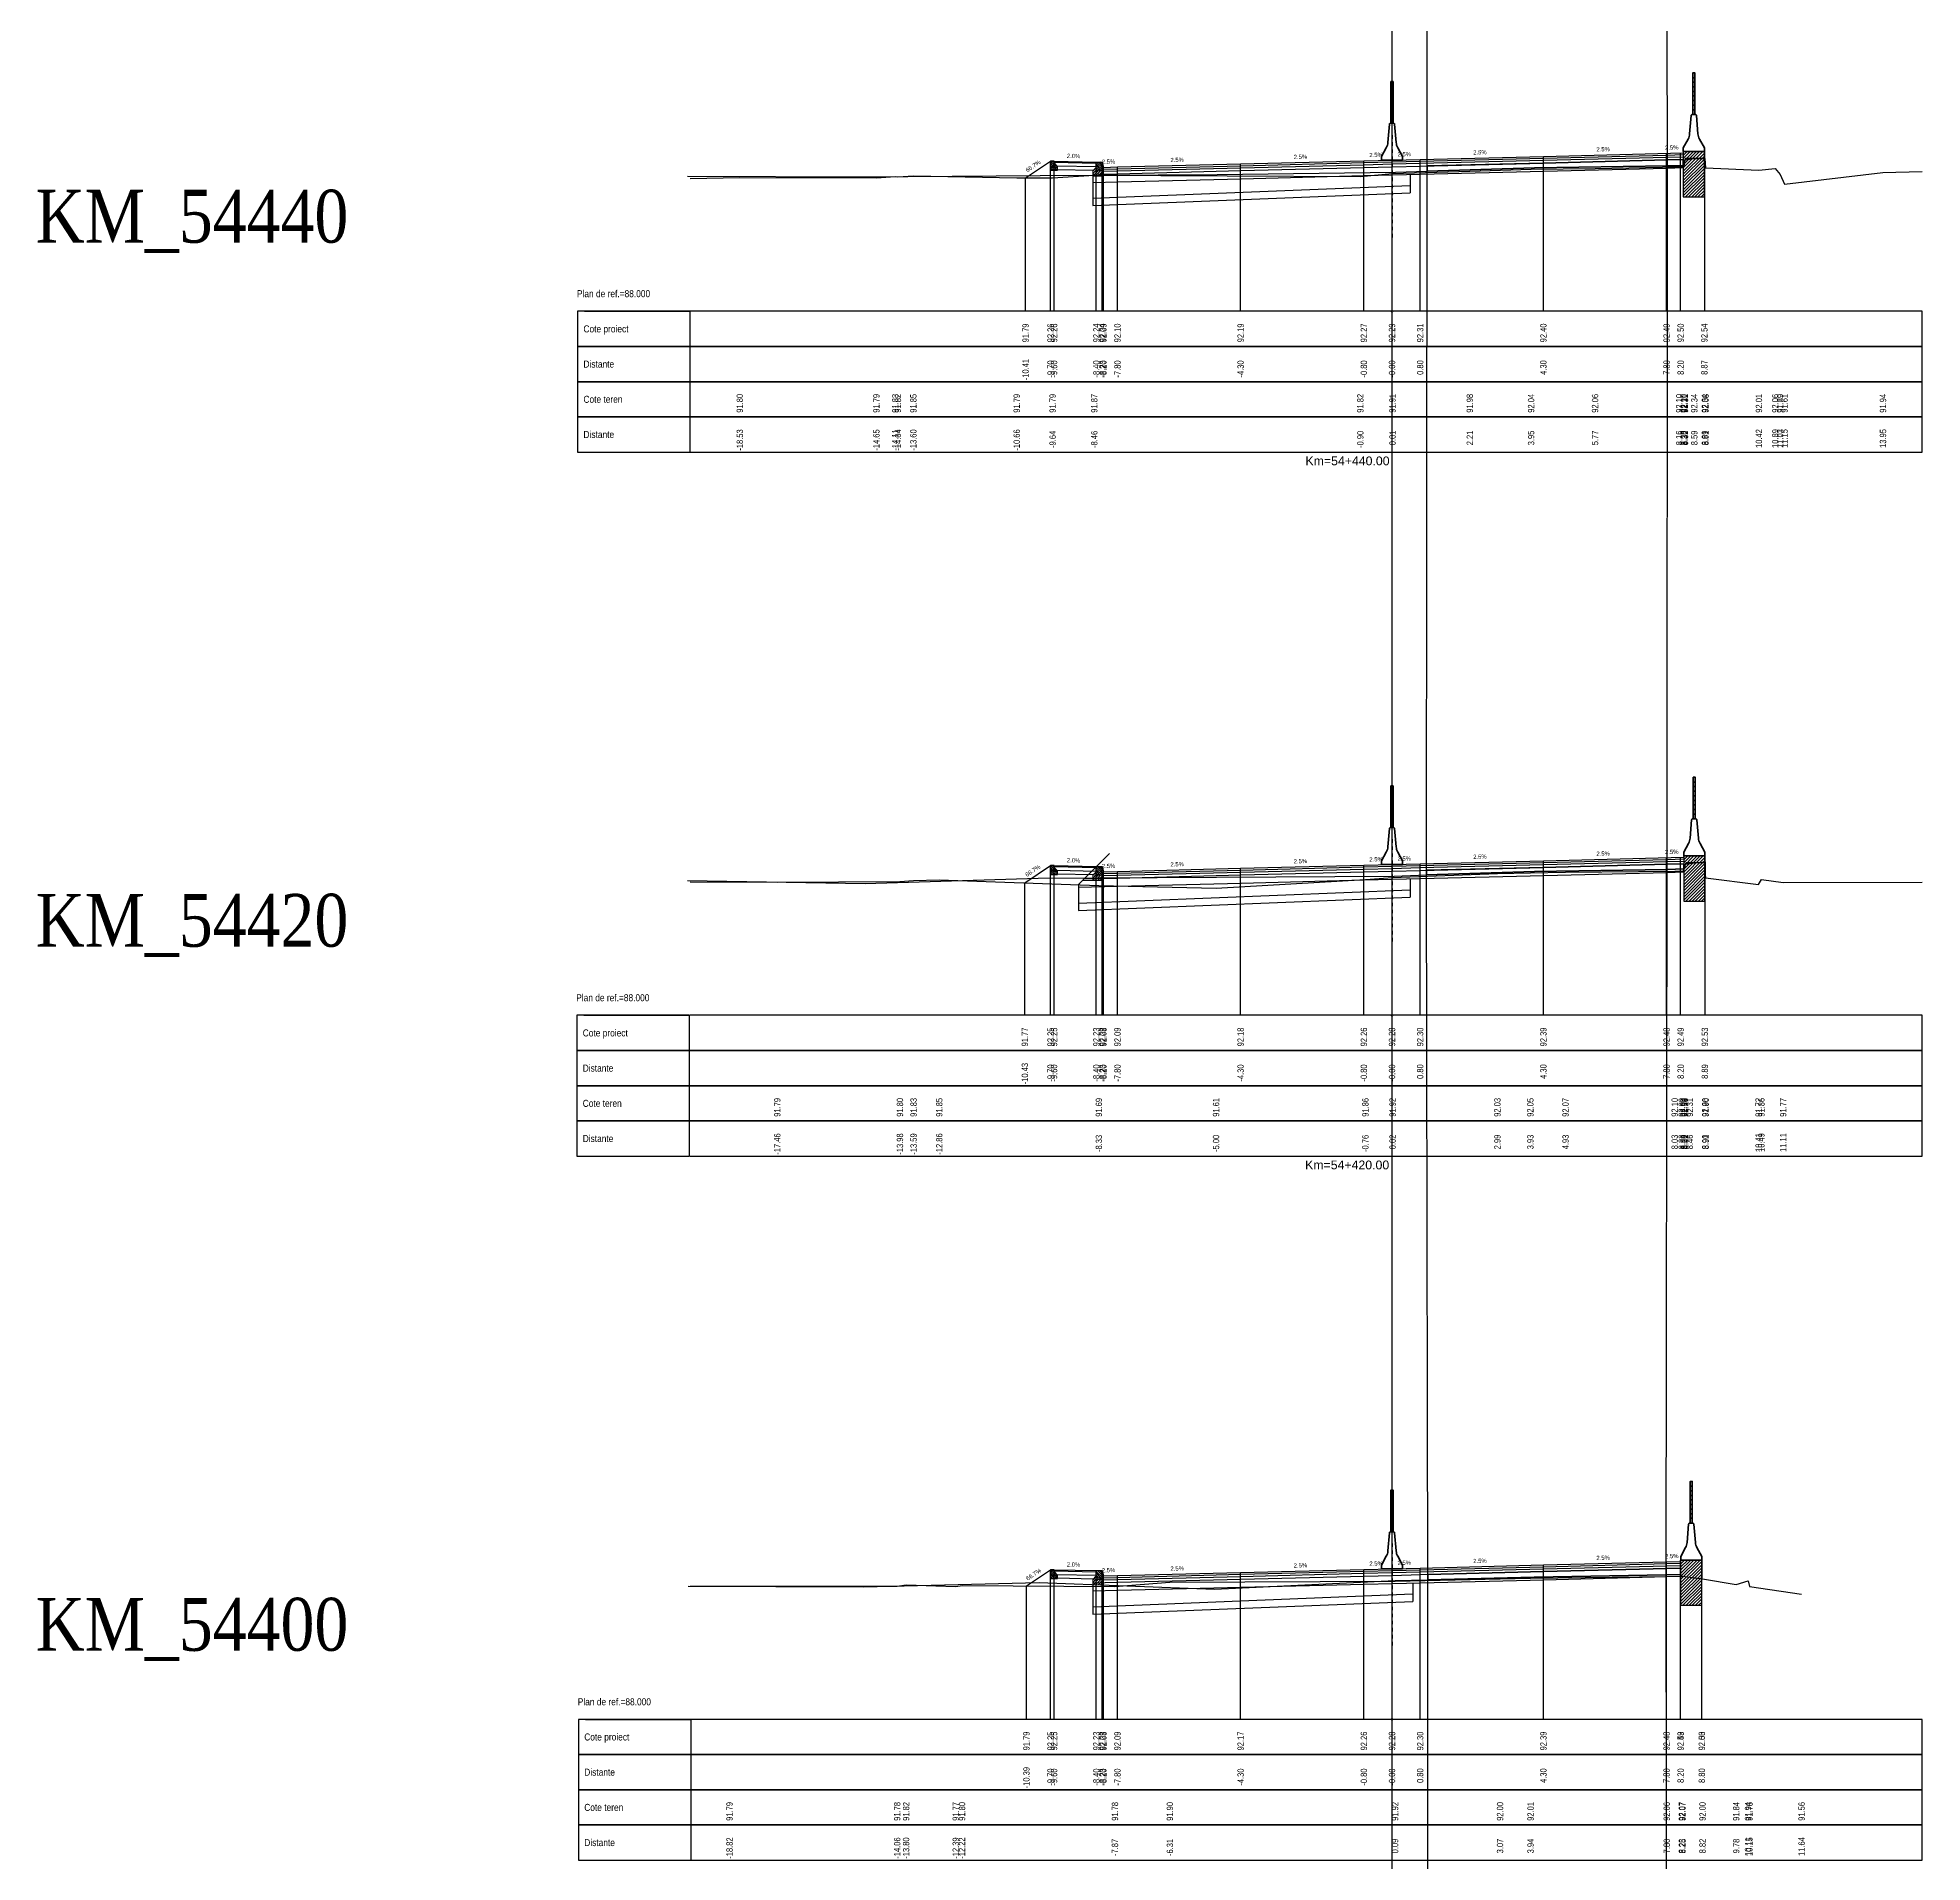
# Model space of a CAD drawing. Header units: millimetres. Extents: x 588755 to 588810, y 328107 to 328518.
# Drawn here: x 588755.1 to 588808.7, y 328207.1 to 328258.9 of the extents above; entities that cross this region are included whole.
import ezdxf

# ---------------------------------------------------------------- set-up
doc = ezdxf.new("R2010")
doc.units = ezdxf.units.MM
doc.header["$LTSCALE"] = 0.1
doc.header["$PDMODE"] = 32
doc.header["$PDSIZE"] = 0.05
doc.linetypes.add('DASH02', pattern=[0.6, 0.2, -0.2, 0, -0.2])
for name, color, linetype in [('0001______11', 1, 'Continuous'), ('003O______11', 1, 'Continuous'), ('018Q______11', 1, 'Continuous'), ('01EV_____313', 1, 'DASH02'), ('01EV______11', 1, 'Continuous'), ('01EV______31', 3, 'Continuous'), ('01EV______71', 7, 'Continuous'), ('01EX_____313', 1, 'DASH02'), ('01EX______11', 1, 'Continuous'), ('01EX______31', 3, 'Continuous'), ('01EX______71', 7, 'Continuous'), ('01EZ_____313', 1, 'DASH02'), ('01EZ______11', 1, 'Continuous'), ('01EZ______31', 3, 'Continuous'), ('01EZ______71', 7, 'Continuous'), ('01FW______71', 7, 'Continuous'), ('0_pct_denumiri', 7, 'Continuous'), ('0_pct_simboluri', 7, 'Continuous')]:
    doc.layers.add(name, color=color, linetype=linetype)
for name, color, linetype, lineweight in [('D-trotuare', 1, 'Continuous', 0), ('DREAPTA', 2, 'Continuous', 30), ('proiectat', 1, 'Continuous', 35), ('STANGA', 6, 'Continuous', 30), ('Teren_natural_masurat', 60, 'Continuous', 30), ('tip new jersey', 7, 'Continuous', 35), ('umplutura', 6, 'Continuous', 35)]:
    doc.layers.add(name, color=color, linetype=linetype, lineweight=lineweight)
doc.styles.get("Standard").update_dxf_attribs({"font": 'arial.ttf'})
doc.styles.add('TIMES_NEW_ROMAN', font='times.ttf')

# ---------------------------------------------------------------- blocks, each defined once
blk = doc.blocks.new('Punct')
blk.add_point((0, 0))
at = {"flags": 1}
for tag, p in [('DENPCT', (1.4, 0)), ('COTA', (1.4, -2.5)), ('COD', (1.4, -5))]:
    blk.add_attdef(tag, p, '', height=1.5, dxfattribs=at)
blk = doc.blocks.new('Bmare')
h = blk.add_hatch()
h.set_pattern_fill('ANSI31', color=8, scale=4)
h.set_pattern_definition([(45, (-1448, -631.6811), (-0.35355339, 0.35355339), [])])
h.paths.add_polyline_path([(-2, 0), (-3, -1), (-3, -2.5), (0, -2.5), (0, -1), (-2, -1)])
h = blk.add_hatch()
h.set_pattern_fill('ANSI31', color=8, scale=3, angle=90)
h.set_pattern_definition([(135, (-1448, -631.6811), (-0.26516504, -0.26516504), [])])
h.paths.add_polyline_path([(0, -1), (-2, -1), (-2, 1.5), (-0.3, 1.5), (0, 0)])
at = {"layer": 'D-trotuare'}
for points in [[(-2, 0), (-3, -1), (-3, -2.5), (0, -2.5), (0, -1), (-2, -1)], [(0, -1), (-2, -1), (-2, 1.5), (-0.3, 1.5), (0, 0)]]:
    blk.add_lwpolyline(points, close=True, dxfattribs=at)
blk = doc.blocks.new('Bmica')
h = blk.add_hatch()
h.set_pattern_fill('ANSI31', color=8, scale=3)
h.set_pattern_definition([(45, (-1452.71984, -286.1016), (-0.26516504, 0.26516504), [])])
h.paths.add_polyline_path([(-1, -1.5), (0, -1.5), (0, 0), (-1, 0)])
h = blk.add_hatch()
h.set_pattern_fill('ANSI31', color=8, scale=3, angle=90)
h.set_pattern_definition([(135, (-1452.71984, -286.1016), (-0.26516504, -0.26516504), [])])
h.paths.add_polyline_path([(0, -0.5), (0, -1.5), (-1, -1.5), (-1, -2.5), (0.5, -2.5), (1, -2.5), (1, -1.5)])
at = {"layer": '003O______11'}
for points in [[(-1, -1.5), (0, -1.5), (0, 0), (-1, 0)], [(0, -0.5), (0, -1.5), (-1, -1.5), (-1, -2.5), (0.5, -2.5), (1, -2.5), (1, -1.5)]]:
    blk.add_lwpolyline(points, close=True, dxfattribs=at)

msp = doc.modelspace()

# ---------------------------------------------------------------- hatches: boundary and pattern name
h = msp.add_hatch()
h.set_pattern_fill('ANSI31', color=8, scale=0.5)
h.set_pattern_definition([(45, (588767.187954, 328242.69478), (-0.04419417, 0.04419417), [])])
h.paths.add_polyline_path([(588801.888, 328254.39), (588802.488, 328254.39), (588802.488, 328255.676), (588801.888, 328255.676)])
h = msp.add_hatch()
h.set_pattern_fill('ANSI31', color=8, scale=0.5)
h.set_pattern_definition([(45, (588767.201265, 328222.68582), (-0.04419417, 0.04419417), [])])
h.paths.add_polyline_path([(588801.901, 328234.381), (588802.501, 328234.381), (588802.501, 328235.667), (588801.901, 328235.667)])
h = msp.add_hatch()
h.set_pattern_fill('ANSI31', color=8, scale=0.5)
h.set_pattern_definition([(45, (588767.115336, 328202.68146), (-0.04419417, 0.04419417), [])])
h.paths.add_polyline_path([(588801.815, 328214.377), (588802.415, 328214.377), (588802.415, 328215.662), (588801.815, 328215.662)])

# ---------------------------------------------------------------- linework, layer by layer
for points in [[(588793.615, 328107.137), (588793.615, 328517.769)], [(588808.68, 328247.137), (588808.68, 328251.137)], [(588784.815, 328234.958), (588785.589, 328235.732)], [(588808.68, 328227.137), (588808.68, 328231.137)], [(588808.68, 328207.137), (588808.68, 328211.137)]]:
    msp.add_lwpolyline(points)
for p in [(588793.615, 328251.137), (588793.615, 328231.137), (588793.615, 328211.137)]:
    msp.add_point(p)
at = {"layer": '0001______11'}
for points in [[(588785.215, 328255.336), (588784.015, 328255.36)], [(588785.215, 328255.236), (588784.107, 328255.258)], [(588785.127, 328255.138), (588784.115, 328255.158)], [(588785.115, 328254.976), (588785.116, 328254.14)], [(588794.128, 328254.7), (588785.116, 328254.34)], [(588794.128, 328255.023), (588794.128, 328254.5)], [(588785.116, 328254.14), (588794.128, 328254.5)], [(588785.215, 328235.327), (588784.015, 328235.351)], [(588785.215, 328235.227), (588784.107, 328235.249)], [(588785.127, 328235.129), (588784.115, 328235.149)], [(588785.115, 328234.967), (588784.815, 328234.958), (588784.707, 328234.85)], [(588784.707, 328234.85), (588784.707, 328234.114)], [(588794.132, 328235.015), (588794.132, 328234.491)], [(588794.132, 328234.691), (588784.707, 328234.314)], [(588784.707, 328234.114), (588794.132, 328234.491)], [(588785.215, 328215.322), (588784.015, 328215.346)], [(588785.215, 328215.222), (588784.107, 328215.245)], [(588785.127, 328215.124), (588784.115, 328215.144)], [(588785.115, 328214.962), (588785.116, 328214.126)], [(588794.203, 328214.69), (588785.116, 328214.326)], [(588785.116, 328214.126), (588794.203, 328214.49)], [(588794.203, 328215.012), (588794.203, 328214.49)]]:
    msp.add_lwpolyline(points, dxfattribs=at)
for points in [[(588801.888, 328254.39), (588802.488, 328254.39), (588802.488, 328255.676), (588801.888, 328255.676)], [(588801.901, 328234.381), (588802.501, 328234.381), (588802.501, 328235.667), (588801.901, 328235.667)], [(588801.815, 328214.377), (588802.415, 328214.377), (588802.415, 328215.662), (588801.815, 328215.662)]]:
    msp.add_lwpolyline(points, close=True, dxfattribs=at)
at = {"layer": '018Q______11'}
for points in [[(588785.115, 328255.028), (588785.82, 328255.046), (588789.32, 328255.133), (588792.82, 328255.221), (588793.62, 328255.241), (588794.42, 328255.261), (588797.92, 328255.348), (588801.42, 328255.436), (588801.888, 328255.448)], [(588785.115, 328254.798), (588785.826, 328254.816), (588789.326, 328254.903), (588792.826, 328254.991), (588793.626, 328255.011), (588794.426, 328255.031), (588797.926, 328255.118), (588801.426, 328255.206), (588801.888, 328255.217)], [(588785.415, 328255.176), (588785.817, 328255.186), (588789.317, 328255.273), (588792.817, 328255.361), (588793.617, 328255.381), (588794.417, 328255.401), (588797.917, 328255.488), (588801.417, 328255.576), (588801.888, 328255.588)], [(588785.415, 328255.116), (588785.818, 328255.126), (588789.318, 328255.213), (588792.818, 328255.301), (588793.618, 328255.321), (588794.418, 328255.341), (588797.918, 328255.428), (588801.418, 328255.516), (588801.888, 328255.528)], [(588784.87, 328235.013), (588785.82, 328235.037), (588789.32, 328235.124), (588792.82, 328235.212), (588793.62, 328235.232), (588794.42, 328235.252), (588797.92, 328235.339), (588801.42, 328235.427), (588801.901, 328235.439)], [(588785.415, 328235.167), (588785.817, 328235.177), (588789.317, 328235.264), (588792.817, 328235.352), (588793.617, 328235.372), (588794.417, 328235.392), (588797.917, 328235.479), (588801.417, 328235.567), (588801.901, 328235.579)], [(588785.415, 328235.107), (588785.818, 328235.117), (588789.318, 328235.204), (588792.818, 328235.292), (588793.618, 328235.312), (588794.418, 328235.332), (588797.918, 328235.419), (588801.418, 328235.507), (588801.901, 328235.519)], [(588784.707, 328234.779), (588785.826, 328234.807), (588789.326, 328234.894), (588792.826, 328234.982), (588793.626, 328235.002), (588794.426, 328235.022), (588797.926, 328235.109), (588801.426, 328235.197), (588801.901, 328235.209)], [(588785.415, 328215.162), (588785.817, 328215.172), (588789.317, 328215.26), (588792.817, 328215.347), (588793.617, 328215.367), (588794.417, 328215.387), (588797.917, 328215.475), (588801.417, 328215.562), (588801.815, 328215.572)], [(588785.115, 328215.015), (588785.82, 328215.033), (588789.32, 328215.12), (588792.82, 328215.208), (588793.62, 328215.228), (588794.42, 328215.248), (588797.92, 328215.335), (588801.42, 328215.423), (588801.817, 328215.432)], [(588785.115, 328214.785), (588785.826, 328214.803), (588789.326, 328214.89), (588792.826, 328214.978), (588793.626, 328214.998), (588794.426, 328215.018), (588797.926, 328215.105), (588801.426, 328215.193), (588801.823, 328215.203)], [(588785.415, 328215.102), (588785.818, 328215.113), (588789.318, 328215.2), (588792.818, 328215.288), (588793.618, 328215.308), (588794.418, 328215.328), (588797.918, 328215.415), (588801.418, 328215.503), (588801.815, 328215.512)]]:
    msp.add_lwpolyline(points, dxfattribs=at)
at = {"layer": '01EV_____313'}
msp.add_lwpolyline([(588793.615, 328216.137), (588793.615, 328213.137)], dxfattribs=at)
at = {"layer": '01EV______11'}
msp.add_lwpolyline([(588783.228, 328214.928), (588783.915, 328215.386), (588784.015, 328215.386), (588785.215, 328215.362), (588785.385, 328215.362), (588785.415, 328215.212), (588785.815, 328215.222), (588789.315, 328215.31), (588792.815, 328215.397), (588793.615, 328215.417), (588794.415, 328215.437), (588797.915, 328215.525), (588801.415, 328215.612), (588801.815, 328215.622), (588801.815, 328215.662), (588802.415, 328215.662), (588802.416, 328215.137)], dxfattribs=at)
at = {"layer": '01EV______31'}
msp.add_lwpolyline([(588773.68, 328214.92), (588774.794, 328214.923), (588779.558, 328214.918), (588779.811, 328214.958), (588781.221, 328214.91), (588781.4, 328214.939), (588785.745, 328214.914), (588787.305, 328215.039), (588793.703, 328215.059), (588796.684, 328215.134), (588797.552, 328215.151), (588801.419, 328215.199), (588801.85, 328215.205), (588801.869, 328215.204), (588802.435, 328215.134), (588803.394, 328214.973), (588803.729, 328215.073), (588803.767, 328214.915), (588805.251, 328214.697)], dxfattribs=at)
at = {"layer": '01EV______71'}
for points in [[(588801.415, 328211.137), (588801.415, 328215.612)], [(588801.815, 328211.137), (588801.815, 328215.662)], [(588801.815, 328211.137), (588801.815, 328215.622)], [(588802.415, 328211.137), (588802.415, 328215.662)], [(588783.915, 328211.137), (588783.915, 328215.386)], [(588784.015, 328211.137), (588784.015, 328215.386)], [(588785.215, 328211.137), (588785.215, 328215.362)], [(588785.385, 328211.137), (588785.385, 328215.362)], [(588785.415, 328211.137), (588785.415, 328215.212)], [(588785.815, 328211.137), (588785.815, 328215.222)], [(588789.315, 328211.137), (588789.315, 328215.31)], [(588792.815, 328211.137), (588792.815, 328215.397)], [(588793.615, 328211.137), (588793.615, 328215.417)], [(588794.415, 328211.137), (588794.415, 328215.437)], [(588797.915, 328211.137), (588797.915, 328215.525)], [(588802.416, 328211.137), (588802.416, 328215.137)], [(588783.228, 328211.137), (588783.228, 328214.928)], [(588770.503, 328210.137), (588773.703, 328210.137), (588773.703, 328211.137), (588770.503, 328211.137), (588770.503, 328210.137)], [(588770.703, 328211.137), (588773.703, 328211.137)], [(588770.703, 328211.137), (588773.703, 328211.137)], [(588808.68, 328211.137), (588773.68, 328211.137)], [(588770.503, 328209.137), (588773.703, 328209.137), (588773.703, 328210.137), (588770.503, 328210.137), (588770.503, 328209.137)], [(588773.68, 328210.137), (588808.68, 328210.137)], [(588808.68, 328210.137), (588773.68, 328210.137)], [(588770.503, 328208.137), (588773.703, 328208.137), (588773.703, 328209.137), (588770.503, 328209.137), (588770.503, 328208.137)], [(588773.68, 328209.137), (588808.68, 328209.137)], [(588808.68, 328209.137), (588773.68, 328209.137)], [(588770.503, 328207.137), (588773.703, 328207.137), (588773.703, 328208.137), (588770.503, 328208.137), (588770.503, 328207.137)], [(588773.68, 328208.137), (588808.68, 328208.137)], [(588808.68, 328208.137), (588773.68, 328208.137)], [(588773.68, 328207.137), (588808.68, 328207.137)]]:
    msp.add_lwpolyline(points, dxfattribs=at)
at = {"layer": '01EX_____313'}
msp.add_lwpolyline([(588793.615, 328236.137), (588793.615, 328233.137)], dxfattribs=at)
at = {"layer": '01EX______11'}
msp.add_lwpolyline([(588783.184, 328234.903), (588783.915, 328235.391), (588784.015, 328235.391), (588785.215, 328235.367), (588785.385, 328235.367), (588785.415, 328235.217), (588785.815, 328235.227), (588789.315, 328235.314), (588792.815, 328235.402), (588793.615, 328235.422), (588794.415, 328235.442), (588797.915, 328235.529), (588801.901, 328235.629)], dxfattribs=at)
at = {"layer": '01EX______31'}
msp.add_lwpolyline([(588773.68, 328234.928), (588776.152, 328234.924), (588779.637, 328234.936), (588780.024, 328234.968), (588780.753, 328234.989), (588785.287, 328234.829), (588788.616, 328234.746), (588792.858, 328234.996), (588793.632, 328235.055), (588796.608, 328235.164), (588797.545, 328235.189), (588798.545, 328235.204), (588801.646, 328235.235), (588801.846, 328235.232), (588801.896, 328235.229), (588801.906, 328235.28), (588801.939, 328235.435), (588802.074, 328235.448), (588802.514, 328235.499), (588802.515, 328235.137), (588802.525, 328235.039), (588804.03, 328234.856), (588804.108, 328234.993), (588804.726, 328234.907), (588808.68, 328234.923)], dxfattribs=at)
at = {"layer": '01EX______71'}
for points in [[(588783.915, 328231.137), (588783.915, 328235.391)], [(588784.015, 328231.137), (588784.015, 328235.391)], [(588785.215, 328231.137), (588785.215, 328235.367)], [(588785.385, 328231.137), (588785.385, 328235.367)], [(588792.815, 328231.137), (588792.815, 328235.402)], [(588793.615, 328231.137), (588793.615, 328235.422)], [(588794.415, 328231.137), (588794.415, 328235.442)], [(588797.915, 328231.137), (588797.915, 328235.529)], [(588783.184, 328231.137), (588783.184, 328234.903)], [(588785.415, 328231.137), (588785.415, 328235.217)], [(588785.815, 328231.137), (588785.815, 328235.227)], [(588789.315, 328231.137), (588789.315, 328235.314)], [(588770.459, 328230.137), (588773.659, 328230.137), (588773.659, 328231.137), (588770.459, 328231.137), (588770.459, 328230.137)], [(588770.659, 328231.137), (588773.659, 328231.137)], [(588770.659, 328231.137), (588773.659, 328231.137)], [(588770.459, 328229.137), (588773.659, 328229.137), (588773.659, 328230.137), (588770.459, 328230.137), (588770.459, 328229.137)], [(588770.459, 328228.137), (588773.659, 328228.137), (588773.659, 328229.137), (588770.459, 328229.137), (588770.459, 328228.137)], [(588770.459, 328227.137), (588773.659, 328227.137), (588773.659, 328228.137), (588770.459, 328228.137), (588770.459, 328227.137)], [(588773.68, 328227.137), (588808.68, 328227.137)]]:
    msp.add_lwpolyline(points, dxfattribs=at)
at = {"layer": '01EZ_____313'}
msp.add_lwpolyline([(588793.615, 328256.137), (588793.615, 328253.137)], dxfattribs=at)
at = {"layer": '01EZ______11'}
msp.add_lwpolyline([(588783.205, 328254.926), (588783.915, 328255.4), (588784.015, 328255.4), (588785.215, 328255.376), (588785.385, 328255.376), (588785.415, 328255.226), (588785.815, 328255.236), (588789.315, 328255.323), (588792.815, 328255.411), (588793.615, 328255.431), (588794.415, 328255.451), (588797.915, 328255.538), (588801.888, 328255.638)], dxfattribs=at)
at = {"layer": '01EZ______31'}
msp.add_lwpolyline([(588773.68, 328254.911), (588775.087, 328254.942), (588778.966, 328254.93), (588779.503, 328254.966), (588779.579, 328254.959), (588780.017, 328254.984), (588782.953, 328254.925), (588783.974, 328254.928), (588785.157, 328255.004), (588792.715, 328254.961), (588793.628, 328255.05), (588795.824, 328255.113), (588797.566, 328255.177), (588799.383, 328255.195), (588801.773, 328255.237), (588801.894, 328255.235), (588801.918, 328255.35), (588801.938, 328255.443), (588802.203, 328255.474), (588802.503, 328255.473), (588802.521, 328255.213), (588804.039, 328255.148), (588804.503, 328255.196), (588804.643, 328255.023), (588804.765, 328254.747), (588807.563, 328255.078), (588808.68, 328255.112)], dxfattribs=at)
at = {"layer": '01EZ______71'}
for points in [[(588783.915, 328251.137), (588783.915, 328255.4)], [(588784.015, 328251.137), (588784.015, 328255.4)], [(588785.215, 328251.137), (588785.215, 328255.376)], [(588785.385, 328251.137), (588785.385, 328255.376)], [(588785.415, 328251.137), (588785.415, 328255.226)], [(588785.815, 328251.137), (588785.815, 328255.236)], [(588789.315, 328251.137), (588789.315, 328255.323)], [(588792.815, 328251.137), (588792.815, 328255.411)], [(588793.615, 328251.137), (588793.615, 328255.431)], [(588794.415, 328251.137), (588794.415, 328255.451)], [(588797.915, 328251.137), (588797.915, 328255.538)], [(588783.205, 328251.137), (588783.205, 328254.926)], [(588770.48, 328250.137), (588773.68, 328250.137), (588773.68, 328251.137), (588770.48, 328251.137), (588770.48, 328250.137)], [(588770.68, 328251.137), (588773.68, 328251.137)], [(588770.68, 328251.137), (588773.68, 328251.137)], [(588770.48, 328249.137), (588773.68, 328249.137), (588773.68, 328250.137), (588770.48, 328250.137), (588770.48, 328249.137)], [(588770.48, 328248.137), (588773.68, 328248.137), (588773.68, 328249.137), (588770.48, 328249.137), (588770.48, 328248.137)], [(588770.48, 328247.137), (588773.68, 328247.137), (588773.68, 328248.137), (588770.48, 328248.137), (588770.48, 328247.137)], [(588773.68, 328247.137), (588808.68, 328247.137)]]:
    msp.add_lwpolyline(points, dxfattribs=at)
at = {"layer": '01FW______71'}
for p, q in [((588802.488, 328255.676), (588802.488, 328251.137)), ((588802.501, 328235.667), (588802.501, 328231.137))]:
    msp.add_line(p, q, dxfattribs=at)
for points in [[(588801.415, 328251.137), (588801.415, 328255.626)], [(588801.815, 328251.137), (588801.815, 328255.636)], [(588808.68, 328251.137), (588773.68, 328251.137)], [(588773.68, 328250.137), (588808.68, 328250.137)], [(588808.68, 328250.137), (588773.68, 328250.137)], [(588773.68, 328249.137), (588808.68, 328249.137)], [(588808.68, 328249.137), (588773.68, 328249.137)], [(588773.68, 328248.137), (588808.68, 328248.137)], [(588808.68, 328248.137), (588773.68, 328248.137)], [(588801.415, 328231.137), (588801.415, 328235.617)], [(588801.815, 328231.137), (588801.815, 328235.627)], [(588808.68, 328231.137), (588773.68, 328231.137)], [(588773.68, 328230.137), (588808.68, 328230.137)], [(588808.68, 328230.137), (588773.68, 328230.137)], [(588773.68, 328229.137), (588808.68, 328229.137)], [(588808.68, 328229.137), (588773.68, 328229.137)], [(588773.68, 328228.137), (588808.68, 328228.137)], [(588808.68, 328228.137), (588773.68, 328228.137)]]:
    msp.add_lwpolyline(points, dxfattribs=at)
at = {"layer": 'DREAPTA'}
msp.add_lwpolyline([(588801.365, 328107.137), (588801.365, 328115.109), (588801.398, 328135.157), (588801.418, 328155.179), (588801.428, 328175.201), (588801.436, 328195.229), (588801.401, 328215.24), (588801.434, 328235.277), (588801.441, 328255.266), (588801.391, 328275.28), (588801.394, 328295.308), (588801.378, 328316.313), (588801.408, 328336.346), (588801.419, 328356.352), (588801.43, 328376.379), (588801.443, 328396.374), (588801.475, 328416.397), (588801.468, 328436.412), (588801.447, 328456.44), (588801.497, 328476.437), (588801.477, 328495.445), (588801.417, 328515.465)], dxfattribs=at)
at = {"layer": 'proiectat', "color": 3}
for p, q in [((588793.585, 328257.528), (588793.645, 328257.528)), ((588793.585, 328257.398), (588793.645, 328257.398)), ((588802.158, 328257.773), (588802.218, 328257.773)), ((588802.158, 328257.643), (588802.218, 328257.643)), ((588802.158, 328257.513), (588802.218, 328257.513)), ((588802.158, 328257.383), (588802.218, 328257.383)), ((588793.585, 328257.268), (588793.645, 328257.268)), ((588793.585, 328257.138), (588793.645, 328257.138)), ((588793.645, 328257.008), (588793.585, 328257.008)), ((588793.585, 328257.008), (588793.645, 328257.008)), ((588802.218, 328257.253), (588802.158, 328257.253)), ((588802.158, 328257.253), (588802.218, 328257.253)), ((588802.218, 328256.993), (588802.158, 328256.993)), ((588802.158, 328256.993), (588802.218, 328256.993)), ((588802.158, 328256.863), (588802.218, 328256.863)), ((588793.645, 328256.748), (588793.585, 328256.748)), ((588793.585, 328256.748), (588793.645, 328256.748)), ((588793.585, 328256.618), (588793.645, 328256.618)), ((588793.585, 328237.519), (588793.645, 328237.519)), ((588802.172, 328237.764), (588802.232, 328237.764)), ((588802.172, 328237.634), (588802.232, 328237.634)), ((588802.172, 328237.504), (588802.232, 328237.504)), ((588793.585, 328237.389), (588793.645, 328237.389)), ((588793.585, 328237.259), (588793.645, 328237.259)), ((588793.585, 328237.129), (588793.645, 328237.129)), ((588793.645, 328236.999), (588793.585, 328236.999)), ((588793.585, 328236.999), (588793.645, 328236.999)), ((588802.172, 328237.374), (588802.232, 328237.374)), ((588802.232, 328237.244), (588802.172, 328237.244)), ((588802.172, 328237.244), (588802.232, 328237.244)), ((588802.232, 328236.984), (588802.172, 328236.984)), ((588802.172, 328236.984), (588802.232, 328236.984)), ((588793.645, 328236.739), (588793.585, 328236.739)), ((588793.585, 328236.739), (588793.645, 328236.739)), ((588793.585, 328236.609), (588793.645, 328236.609)), ((588802.172, 328236.854), (588802.232, 328236.854)), ((588802.086, 328217.76), (588802.146, 328217.76)), ((588793.585, 328217.515), (588793.645, 328217.515)), ((588793.585, 328217.385), (588793.645, 328217.385)), ((588793.585, 328217.255), (588793.645, 328217.255)), ((588802.086, 328217.63), (588802.146, 328217.63)), ((588802.086, 328217.5), (588802.146, 328217.5)), ((588802.086, 328217.37), (588802.146, 328217.37)), ((588802.146, 328217.24), (588802.086, 328217.24)), ((588802.086, 328217.24), (588802.146, 328217.24)), ((588793.585, 328217.125), (588793.645, 328217.125)), ((588793.645, 328216.995), (588793.585, 328216.995)), ((588793.585, 328216.995), (588793.645, 328216.995)), ((588793.645, 328216.735), (588793.585, 328216.735)), ((588793.585, 328216.735), (588793.645, 328216.735)), ((588802.146, 328216.98), (588802.086, 328216.98)), ((588802.086, 328216.98), (588802.146, 328216.98)), ((588802.086, 328216.85), (588802.146, 328216.85)), ((588793.585, 328216.605), (588793.645, 328216.605))]:
    msp.add_line(p, q, dxfattribs=at)
for points in [[(588802.218, 328256.726), (588802.218, 328257.909), (588802.158, 328257.909), (588802.158, 328256.726), (588802.218, 328256.726), (588802.218, 328256.726)], [(588793.645, 328256.481), (588793.645, 328257.664), (588793.585, 328257.664), (588793.585, 328256.481), (588793.645, 328256.481), (588793.645, 328256.481)], [(588793.645, 328256.878), (588793.585, 328256.878), (588793.645, 328256.878), (588793.645, 328256.878)], [(588802.218, 328257.123), (588802.158, 328257.123), (588802.218, 328257.123), (588802.218, 328257.123)], [(588793.645, 328236.472), (588793.645, 328237.655), (588793.585, 328237.655), (588793.585, 328236.472), (588793.645, 328236.472), (588793.645, 328236.472)], [(588802.232, 328236.717), (588802.232, 328237.9), (588802.172, 328237.9), (588802.172, 328236.717), (588802.232, 328236.717), (588802.232, 328236.717)], [(588802.232, 328237.114), (588802.172, 328237.114), (588802.232, 328237.114), (588802.232, 328237.114)], [(588793.645, 328236.869), (588793.585, 328236.869), (588793.645, 328236.869), (588793.645, 328236.869)], [(588802.146, 328216.712), (588802.146, 328217.895), (588802.086, 328217.895), (588802.086, 328216.712), (588802.146, 328216.712), (588802.146, 328216.712)], [(588793.645, 328216.467), (588793.645, 328217.65), (588793.585, 328217.65), (588793.585, 328216.467), (588793.645, 328216.467), (588793.645, 328216.467)], [(588793.645, 328216.865), (588793.585, 328216.865), (588793.645, 328216.865), (588793.645, 328216.865)], [(588802.146, 328217.11), (588802.086, 328217.11), (588802.146, 328217.11), (588802.146, 328217.11)]]:
    msp.add_lwpolyline(points, close=True, dxfattribs=at)
at = {"layer": 'STANGA'}
msp.add_lwpolyline([(588794.613, 328107.137), (588794.618, 328114.971), (588794.638, 328135.003), (588794.652, 328155.006), (588794.618, 328175.06), (588794.634, 328195.088), (588794.633, 328215.1), (588794.598, 328235.129), (588794.613, 328255.118), (588794.615, 328275.133), (588794.605, 328295.164), (588794.602, 328316.186), (588794.601, 328336.176), (588794.622, 328356.195), (588794.588, 328376.222), (588794.608, 328396.225), (588794.599, 328416.23), (588794.591, 328436.234), (588794.606, 328456.264), (588794.621, 328476.277), (588794.591, 328495.278), (588794.526, 328515.332)], dxfattribs=at)
at = {"layer": 'Teren_natural_masurat', "linetype": 'Continuous', "ltscale": 0.1, "flags": 128}
for points in [[(588773.602, 328254.979), (588778.607, 328254.96), (588783.62, 328254.995), (588788.65, 328255.02), (588793.715, 328255.089), (588794.613, 328255.118), (588797.665, 328255.211), (588801.441, 328255.266), (588801.917, 328255.263), (588801.951, 328255.483), (588802.512, 328255.491)], [(588773.603, 328234.968), (588778.649, 328234.886), (588783.563, 328235.036), (588788.626, 328235.065), (588793.672, 328235.092), (588794.598, 328235.129), (588797.663, 328235.222), (588801.434, 328235.277), (588801.918, 328235.3), (588801.967, 328235.48), (588802.514, 328235.477)], [(588773.616, 328214.923), (588778.599, 328214.901), (588783.591, 328215.029), (588788.573, 328214.832), (588793.706, 328215.086), (588794.633, 328215.1), (588797.655, 328215.175), (588801.401, 328215.24), (588801.815, 328215.248)]]:
    msp.add_lwpolyline(points, dxfattribs=at)
at = {"layer": 'tip new jersey', "color": 1}
for points in [[(588793.778, 328255.783, -0.106569), (588793.733, 328255.934), (588793.69, 328256.451, 0.414214), (588793.66, 328256.481), (588793.615, 328256.481), (588793.57, 328256.481, 0.414214), (588793.54, 328256.451), (588793.498, 328255.934, -0.106569), (588793.452, 328255.783), (588793.315, 328255.536), (588793.315, 328255.431), (588793.915, 328255.431), (588793.915, 328255.536)], [(588802.351, 328256.028, -0.106569), (588802.306, 328256.179), (588802.263, 328256.696, 0.414214), (588802.233, 328256.726), (588802.188, 328256.726), (588802.143, 328256.726, 0.414214), (588802.113, 328256.696), (588802.071, 328256.179, -0.106569), (588802.026, 328256.028), (588801.888, 328255.781), (588801.888, 328255.676), (588802.488, 328255.676), (588802.488, 328255.781)], [(588793.778, 328235.774, -0.106569), (588793.733, 328235.925), (588793.69, 328236.442, 0.414214), (588793.66, 328236.472), (588793.615, 328236.472), (588793.57, 328236.472, 0.414214), (588793.54, 328236.442), (588793.498, 328235.925, -0.106569), (588793.452, 328235.774), (588793.315, 328235.527), (588793.315, 328235.422), (588793.915, 328235.422), (588793.915, 328235.527)], [(588802.365, 328236.019, -0.106569), (588802.319, 328236.17), (588802.277, 328236.687, 0.414214), (588802.247, 328236.717), (588802.202, 328236.717), (588802.157, 328236.717, 0.414214), (588802.127, 328236.687), (588802.085, 328236.17, -0.106569), (588802.039, 328236.019), (588801.902, 328235.772), (588801.902, 328235.667), (588802.502, 328235.667), (588802.502, 328235.772)], [(588802.279, 328216.015, -0.106569), (588802.233, 328216.166), (588802.191, 328216.682, 0.414214), (588802.161, 328216.712), (588802.116, 328216.712), (588802.071, 328216.712, 0.414214), (588802.041, 328216.682), (588801.999, 328216.166, -0.106569), (588801.953, 328216.015), (588801.816, 328215.767), (588801.816, 328215.662), (588802.416, 328215.662), (588802.416, 328215.767)], [(588793.778, 328215.77, -0.106569), (588793.733, 328215.921), (588793.69, 328216.437, 0.414214), (588793.66, 328216.467), (588793.615, 328216.467), (588793.57, 328216.467, 0.414214), (588793.54, 328216.437), (588793.498, 328215.921, -0.106569), (588793.452, 328215.77), (588793.315, 328215.522), (588793.315, 328215.417), (588793.915, 328215.417), (588793.915, 328215.522)]]:
    msp.add_lwpolyline(points, format="xyb", close=True, dxfattribs=at)
at = {"layer": 'umplutura'}
for points in [[(588801.888, 328255.448), (588801.42, 328255.436), (588797.92, 328255.348), (588794.613, 328255.266), (588794.613, 328255.118), (588797.665, 328255.211), (588801.441, 328255.266), (588801.888, 328255.264)], [(588801.901, 328235.439), (588801.42, 328235.427), (588797.92, 328235.339), (588794.598, 328235.256), (588794.598, 328235.129), (588797.663, 328235.222), (588801.434, 328235.277), (588801.901, 328235.3)], [(588801.815, 328215.432), (588801.42, 328215.423), (588797.92, 328215.335), (588794.633, 328215.253), (588794.633, 328215.1), (588797.655, 328215.175), (588801.401, 328215.24), (588801.815, 328215.248)]]:
    msp.add_lwpolyline(points, close=True, dxfattribs=at)

# ---------------------------------------------------------------- block references
at = {"xscale": 0.1, "yscale": 0.1, "zscale": 0.1}
for name, p in [('Bmica', (588784.015, 328255.4)), ('Bmare', (588785.415, 328255.226)), ('Bmica', (588784.015, 328235.391)), ('Bmare', (588785.415, 328235.217)), ('Bmica', (588784.015, 328215.386)), ('Bmare', (588785.415, 328215.212))]:
    msp.add_blockref(name, p, dxfattribs=at)
at = {"layer": '0_pct_simboluri'}
for p in [(588793.615, 328251.137), (588793.615, 328231.137), (588793.615, 328211.137)]:
    msp.add_blockref('Punct', p, dxfattribs=at)

# ---------------------------------------------------------------- texts
at = {"layer": '01EV______71'}
for s, rotation, p in [('2.0%', 358.8544, (588784.377, 328215.479)), ('2.5%', 1.4322, (588790.823, 328215.448)), ('2.5%', 1.4322, (588792.973, 328215.501)), ('2.5%', 1.4322, (588793.773, 328215.521)), ('2.5%', 1.4322, (588795.923, 328215.575)), ('2.5%', 1.4322, (588799.423, 328215.663)), ('2.5%', 1.4322, (588801.373, 328215.711)), ('66.7%', 33.7035, (588783.267, 328215.074)), ('2.5%', 1.4322, (588785.373, 328215.311)), ('2.5%', 1.4322, (588787.323, 328215.36))]:
    msp.add_text(s, height=0.12, rotation=rotation, dxfattribs=at).set_placement(p)
at = {"layer": '01EV______71', "width": 0.85}
for s, height, rotation, p in [(' Plan de ref.=88.000 ', 0.2, 359.9998, (588770.418, 328211.537)), (' Cote proiect ', 0.2, 359.9998, (588770.603, 328210.537)), ('91.79', 0.18, 90, (588783.318, 328210.255)), ('92.25', 0.18, 90, (588784.005, 328210.255)), ('92.25', 0.18, 90, (588784.105, 328210.255)), ('92.23', 0.18, 90, (588785.305, 328210.255)), ('92.23', 0.18, 90, (588785.475, 328210.255)), ('92.08', 0.18, 90, (588785.505, 328210.255)), ('92.09', 0.18, 90, (588785.905, 328210.255)), ('92.17', 0.18, 90, (588789.405, 328210.255)), ('92.26', 0.18, 90, (588792.905, 328210.255)), ('92.28', 0.18, 90, (588793.705, 328210.255)), ('92.30', 0.18, 90, (588794.505, 328210.255)), ('92.39', 0.18, 90, (588798.005, 328210.255)), ('92.48', 0.18, 90, (588801.505, 328210.255)), ('92.49', 0.18, 90, (588801.905, 328210.255)), ('92.53', 0.18, 90, (588801.905, 328210.255)), ('92.00', 0.18, 90, (588802.506, 328210.255)), ('92.53', 0.18, 90, (588802.505, 328210.255)), (' Distante ', 0.2, 359.9998, (588770.603, 328209.537)), ('-10.39', 0.18, 90, (588783.318, 328209.178)), ('-9.70', 0.18, 90, (588784.005, 328209.255)), ('-9.60', 0.18, 90, (588784.105, 328209.255)), ('-8.40', 0.18, 90, (588785.305, 328209.255)), ('-8.23', 0.18, 90, (588785.475, 328209.255)), ('-8.20', 0.18, 90, (588785.505, 328209.255)), ('-7.80', 0.18, 90, (588785.905, 328209.255)), ('-4.30', 0.18, 90, (588789.405, 328209.255)), ('-0.80', 0.18, 90, (588792.905, 328209.255)), ('-0.00', 0.18, 90, (588793.705, 328209.255)), ('0.80', 0.18, 90, (588794.505, 328209.331)), ('4.30', 0.18, 90, (588798.005, 328209.331)), ('7.80', 0.18, 90, (588801.505, 328209.331)), ('8.20', 0.18, 90, (588801.905, 328209.331)), ('8.20', 0.18, 90, (588801.905, 328209.331)), ('8.80', 0.18, 90, (588802.505, 328209.331)), ('8.80', 0.18, 90, (588802.506, 328209.331)), (' Cote teren ', 0.2, 359.9998, (588770.603, 328208.537)), ('91.79', 0.18, 90, (588774.884, 328208.255)), ('91.78', 0.18, 90, (588779.648, 328208.255)), ('91.82', 0.18, 90, (588779.901, 328208.255)), ('91.77', 0.18, 90, (588781.311, 328208.255)), ('91.80', 0.18, 90, (588781.49, 328208.255)), ('91.78', 0.18, 90, (588785.835, 328208.255)), ('91.90', 0.18, 90, (588787.395, 328208.255)), ('91.92', 0.18, 90, (588793.793, 328208.255)), ('92.00', 0.18, 90, (588796.774, 328208.255)), ('92.01', 0.18, 90, (588797.642, 328208.255)), ('92.06', 0.18, 90, (588801.509, 328208.255)), ('92.07', 0.18, 90, (588801.94, 328208.255)), ('92.07', 0.18, 90, (588801.959, 328208.255)), ('92.00', 0.18, 90, (588802.525, 328208.255)), ('91.84', 0.18, 90, (588803.484, 328208.255)), ('91.94', 0.18, 90, (588803.819, 328208.255)), ('91.78', 0.18, 90, (588803.857, 328208.255)), ('91.56', 0.18, 90, (588805.341, 328208.255)), (' Distante ', 0.2, 359.9998, (588770.603, 328207.537)), ('-18.82', 0.18, 90, (588774.884, 328207.178)), ('-14.06', 0.18, 90, (588779.648, 328207.178)), ('-13.80', 0.18, 90, (588779.901, 328207.178)), ('-12.39', 0.18, 90, (588781.311, 328207.178)), ('-12.22', 0.18, 90, (588781.49, 328207.178)), ('-7.87', 0.18, 90, (588785.835, 328207.255)), ('-6.31', 0.18, 90, (588787.395, 328207.255)), ('0.09', 0.18, 90, (588793.793, 328207.331)), ('3.07', 0.18, 90, (588796.774, 328207.331)), ('3.94', 0.18, 90, (588797.642, 328207.331)), ('7.80', 0.18, 90, (588801.509, 328207.331)), ('8.23', 0.18, 90, (588801.94, 328207.331)), ('8.25', 0.18, 90, (588801.959, 328207.331)), ('8.82', 0.18, 90, (588802.525, 328207.331)), ('9.78', 0.18, 90, (588803.484, 328207.331)), ('10.11', 0.18, 90, (588803.819, 328207.255)), ('10.15', 0.18, 90, (588803.857, 328207.255)), ('11.64', 0.18, 90, (588805.341, 328207.255))]:
    msp.add_text(s, height=height, rotation=rotation, dxfattribs=at).set_placement(p)
at = {"layer": '01EX______71'}
for s, height, rotation, p in [('66.7%', 0.12, 33.7035, (588783.245, 328235.064)), ('2.0%', 0.12, 358.8544, (588784.377, 328235.484)), ('2.5%', 0.12, 1.4322, (588785.373, 328235.316)), ('2.5%', 0.12, 1.4322, (588787.323, 328235.365)), ('2.5%', 0.12, 1.4322, (588790.823, 328235.452)), ('2.5%', 0.12, 1.4322, (588792.973, 328235.506)), ('2.5%', 0.12, 1.4322, (588793.773, 328235.526)), ('2.5%', 0.12, 1.4322, (588795.923, 328235.58)), ('2.5%', 0.12, 1.4322, (588799.423, 328235.667)), ('2.5%', 0.12, 1.4322, (588801.373, 328235.716)), (' Km=54+420.00 ', 0.25, 359.9998, (588791.05, 328226.762))]:
    msp.add_text(s, height=height, rotation=rotation, dxfattribs=at).set_placement(p)
at = {"layer": '01EX______71', "width": 0.85}
for s, height, rotation, p in [(' Plan de ref.=88.000 ', 0.2, 359.9998, (588770.374, 328231.537)), (' Cote proiect ', 0.2, 359.9998, (588770.559, 328230.537)), ('91.77', 0.18, 90, (588783.274, 328230.255)), ('92.25', 0.18, 90, (588784.005, 328230.255)), ('92.25', 0.18, 90, (588784.105, 328230.255)), ('92.23', 0.18, 90, (588785.305, 328230.255)), ('92.23', 0.18, 90, (588785.475, 328230.255)), ('92.08', 0.18, 90, (588785.505, 328230.255)), ('92.09', 0.18, 90, (588785.905, 328230.255)), ('92.18', 0.18, 90, (588789.405, 328230.255)), ('92.26', 0.18, 90, (588792.905, 328230.255)), ('92.28', 0.18, 90, (588793.705, 328230.255)), ('92.30', 0.18, 90, (588794.505, 328230.255)), ('92.39', 0.18, 90, (588798.005, 328230.255)), (' Distante ', 0.2, 359.9998, (588770.559, 328229.537)), ('-10.43', 0.18, 90, (588783.274, 328229.178)), ('-9.70', 0.18, 90, (588784.005, 328229.255)), ('-9.60', 0.18, 90, (588784.105, 328229.255)), ('-8.40', 0.18, 90, (588785.305, 328229.255)), ('-8.23', 0.18, 90, (588785.475, 328229.255)), ('-8.20', 0.18, 90, (588785.505, 328229.255)), ('-7.80', 0.18, 90, (588785.905, 328229.255)), ('-4.30', 0.18, 90, (588789.405, 328229.255)), ('-0.80', 0.18, 90, (588792.905, 328229.255)), ('-0.00', 0.18, 90, (588793.705, 328229.255)), ('0.80', 0.18, 90, (588794.505, 328229.331)), ('4.30', 0.18, 90, (588798.005, 328229.331)), (' Cote teren ', 0.2, 359.9998, (588770.559, 328228.537)), ('91.79', 0.18, 90, (588776.242, 328228.255)), ('91.80', 0.18, 90, (588779.727, 328228.255)), ('91.83', 0.18, 90, (588780.114, 328228.255)), ('91.85', 0.18, 90, (588780.843, 328228.255)), ('91.69', 0.18, 90, (588785.377, 328228.255)), ('91.61', 0.18, 90, (588788.706, 328228.255)), ('91.86', 0.18, 90, (588792.948, 328228.255)), ('91.92', 0.18, 90, (588793.722, 328228.255)), ('92.03', 0.18, 90, (588796.698, 328228.255)), ('92.05', 0.18, 90, (588797.635, 328228.255)), ('92.07', 0.18, 90, (588798.635, 328228.255)), ('91.72', 0.18, 90, (588804.12, 328228.255)), ('91.86', 0.18, 90, (588804.198, 328228.255)), ('91.77', 0.18, 90, (588804.816, 328228.255)), (' Distante ', 0.2, 359.9998, (588770.559, 328227.537)), ('-17.46', 0.18, 90, (588776.242, 328227.178)), ('-13.98', 0.18, 90, (588779.727, 328227.178)), ('-13.59', 0.18, 90, (588780.114, 328227.178)), ('-12.86', 0.18, 90, (588780.843, 328227.178)), ('-8.33', 0.18, 90, (588785.377, 328227.255)), ('-5.00', 0.18, 90, (588788.706, 328227.255)), ('-0.76', 0.18, 90, (588792.948, 328227.255)), ('0.02', 0.18, 90, (588793.722, 328227.331)), ('2.99', 0.18, 90, (588796.698, 328227.331)), ('3.93', 0.18, 90, (588797.635, 328227.331)), ('4.93', 0.18, 90, (588798.635, 328227.331)), ('8.91', 0.18, 90, (588802.615, 328227.331)), ('10.41', 0.18, 90, (588804.12, 328227.255)), ('10.49', 0.18, 90, (588804.198, 328227.255)), ('11.11', 0.18, 90, (588804.816, 328227.255))]:
    msp.add_text(s, height=height, rotation=rotation, dxfattribs=at).set_placement(p)
at = {"layer": '01EZ______71'}
for s, height, rotation, p in [('2.5%', 0.12, 1.4322, (588795.923, 328255.589)), ('2.5%', 0.12, 1.4322, (588799.423, 328255.676)), ('2.5%', 0.12, 1.4322, (588801.373, 328255.725)), ('66.7%', 0.12, 33.7035, (588783.255, 328255.08)), ('2.0%', 0.12, 358.8544, (588784.377, 328255.493)), ('2.5%', 0.12, 1.4322, (588785.373, 328255.325)), ('2.5%', 0.12, 1.4322, (588787.323, 328255.374)), ('2.5%', 0.12, 1.4322, (588790.823, 328255.461)), ('2.5%', 0.12, 1.4322, (588792.973, 328255.515)), ('2.5%', 0.12, 1.4322, (588793.773, 328255.535)), (' Km=54+440.00 ', 0.25, 359.9998, (588791.06, 328246.762))]:
    msp.add_text(s, height=height, rotation=rotation, dxfattribs=at).set_placement(p)
at = {"layer": '01EZ______71', "width": 0.85}
for s, height, rotation, p in [(' Plan de ref.=88.000 ', 0.2, 359.9998, (588770.395, 328251.537)), (' Cote proiect ', 0.2, 359.9998, (588770.58, 328250.537)), ('91.79', 0.18, 90, (588783.295, 328250.255)), ('92.26', 0.18, 90, (588784.005, 328250.255)), ('92.26', 0.18, 90, (588784.105, 328250.255)), ('92.24', 0.18, 90, (588785.305, 328250.255)), ('92.24', 0.18, 90, (588785.475, 328250.255)), ('92.09', 0.18, 90, (588785.505, 328250.255)), ('92.10', 0.18, 90, (588785.905, 328250.255)), ('92.19', 0.18, 90, (588789.405, 328250.255)), ('92.27', 0.18, 90, (588792.905, 328250.255)), ('92.29', 0.18, 90, (588793.705, 328250.255)), ('92.31', 0.18, 90, (588794.505, 328250.255)), ('92.40', 0.18, 90, (588798.005, 328250.255)), (' Distante ', 0.2, 359.9998, (588770.58, 328249.537)), ('-10.41', 0.18, 90, (588783.295, 328249.178)), ('-9.70', 0.18, 90, (588784.005, 328249.255)), ('-9.60', 0.18, 90, (588784.105, 328249.255)), ('-8.40', 0.18, 90, (588785.305, 328249.255)), ('-8.23', 0.18, 90, (588785.475, 328249.255)), ('-8.20', 0.18, 90, (588785.505, 328249.255)), ('-7.80', 0.18, 90, (588785.905, 328249.255)), ('-4.30', 0.18, 90, (588789.405, 328249.255)), ('-0.80', 0.18, 90, (588792.905, 328249.255)), ('-0.00', 0.18, 90, (588793.705, 328249.255)), ('0.80', 0.18, 90, (588794.505, 328249.331)), ('4.30', 0.18, 90, (588798.005, 328249.331)), ('91.80', 0.18, 90, (588775.177, 328248.255)), ('91.79', 0.18, 90, (588779.056, 328248.255)), ('91.83', 0.18, 90, (588779.593, 328248.255)), ('91.82', 0.18, 90, (588779.669, 328248.255)), ('91.85', 0.18, 90, (588780.107, 328248.255)), ('91.79', 0.18, 90, (588783.043, 328248.255)), ('91.79', 0.18, 90, (588784.064, 328248.255)), ('91.87', 0.18, 90, (588785.247, 328248.255)), ('91.82', 0.18, 90, (588792.805, 328248.255)), ('91.91', 0.18, 90, (588793.718, 328248.255)), ('91.98', 0.18, 90, (588795.914, 328248.255)), ('92.04', 0.18, 90, (588797.656, 328248.255)), ('92.06', 0.18, 90, (588799.473, 328248.255)), ('92.06', 0.18, 90, (588804.593, 328248.255)), ('91.89', 0.18, 90, (588804.733, 328248.255)), ('91.61', 0.18, 90, (588804.855, 328248.255)), ('91.94', 0.18, 90, (588807.653, 328248.255)), (' Cote teren ', 0.2, 359.9998, (588770.58, 328248.537)), (' Distante ', 0.2, 359.9998, (588770.58, 328247.537)), ('-18.53', 0.18, 90, (588775.177, 328247.178)), ('-14.65', 0.18, 90, (588779.056, 328247.178)), ('-14.11', 0.18, 90, (588779.593, 328247.178)), ('-14.04', 0.18, 90, (588779.669, 328247.178)), ('-13.60', 0.18, 90, (588780.107, 328247.178)), ('-10.66', 0.18, 90, (588783.043, 328247.178)), ('-9.64', 0.18, 90, (588784.064, 328247.255)), ('-8.46', 0.18, 90, (588785.247, 328247.255)), ('-0.90', 0.18, 90, (588792.805, 328247.255)), ('0.01', 0.18, 90, (588793.718, 328247.331)), ('2.21', 0.18, 90, (588795.914, 328247.331)), ('3.95', 0.18, 90, (588797.656, 328247.331)), ('5.77', 0.18, 90, (588799.473, 328247.331)), ('8.16', 0.18, 90, (588801.863, 328247.331)), ('8.28', 0.18, 90, (588801.984, 328247.331)), ('8.30', 0.18, 90, (588802.008, 328247.331)), ('8.32', 0.18, 90, (588802.028, 328247.331)), ('8.59', 0.18, 90, (588802.293, 328247.331)), ('8.89', 0.18, 90, (588802.593, 328247.331)), ('8.91', 0.18, 90, (588802.611, 328247.331)), ('10.42', 0.18, 90, (588804.129, 328247.255)), ('10.89', 0.18, 90, (588804.593, 328247.255)), ('11.03', 0.18, 90, (588804.733, 328247.255)), ('11.15', 0.18, 90, (588804.855, 328247.255)), ('13.95', 0.18, 90, (588807.653, 328247.255))]:
    msp.add_text(s, height=height, rotation=rotation, dxfattribs=at).set_placement(p)
at = {"layer": '01FW______71', "width": 0.85}
for s, p in [('92.49', (588801.505, 328250.255)), ('92.50', (588801.905, 328250.255)), ('92.54', (588802.578, 328250.255)), ('7.80', (588801.505, 328249.331)), ('8.20', (588801.905, 328249.331)), ('8.20', (588801.905, 328249.331)), ('8.87', (588802.578, 328249.331)), ('92.10', (588801.863, 328248.255)), ('92.10', (588801.984, 328248.255)), ('92.21', (588802.008, 328248.255)), ('92.31', (588802.028, 328248.255)), ('92.34', (588802.293, 328248.255)), ('92.34', (588802.593, 328248.255)), ('92.08', (588802.611, 328248.255)), ('92.01', (588804.129, 328248.255)), ('92.48', (588801.505, 328230.255)), ('92.49', (588801.905, 328230.255)), ('92.53', (588802.591, 328230.255)), ('7.80', (588801.505, 328229.331)), ('8.20', (588801.905, 328229.331)), ('8.20', (588801.905, 328229.331)), ('8.89', (588802.591, 328229.331)), ('92.10', (588801.736, 328228.255)), ('92.09', (588801.936, 328228.255)), ('92.09', (588801.986, 328228.255)), ('92.14', (588801.996, 328228.255)), ('92.30', (588802.029, 328228.255)), ('92.31', (588802.164, 328228.255)), ('92.36', (588802.604, 328228.255)), ('92.00', (588802.605, 328228.255)), ('91.90', (588802.615, 328228.255)), ('8.03', (588801.736, 328227.331)), ('8.23', (588801.936, 328227.331)), ('8.28', (588801.986, 328227.331)), ('8.29', (588801.996, 328227.331)), ('8.32', (588802.029, 328227.331)), ('8.46', (588802.164, 328227.331)), ('8.90', (588802.604, 328227.331)), ('8.90', (588802.605, 328227.331))]:
    msp.add_text(s, height=0.18, rotation=90, dxfattribs=at).set_placement(p)
at = {"layer": '0_pct_denumiri', "style": 'TIMES_NEW_ROMAN', "width": 0.85}
for s, p in [('KM_54440', (588755.086, 328253.087)), ('KM_54420', (588755.086, 328233.087)), ('KM_54400', (588755.086, 328213.087))]:
    msp.add_text(s, height=1.5, dxfattribs=at).set_placement(p)

doc.saveas('drawing.dxf')
